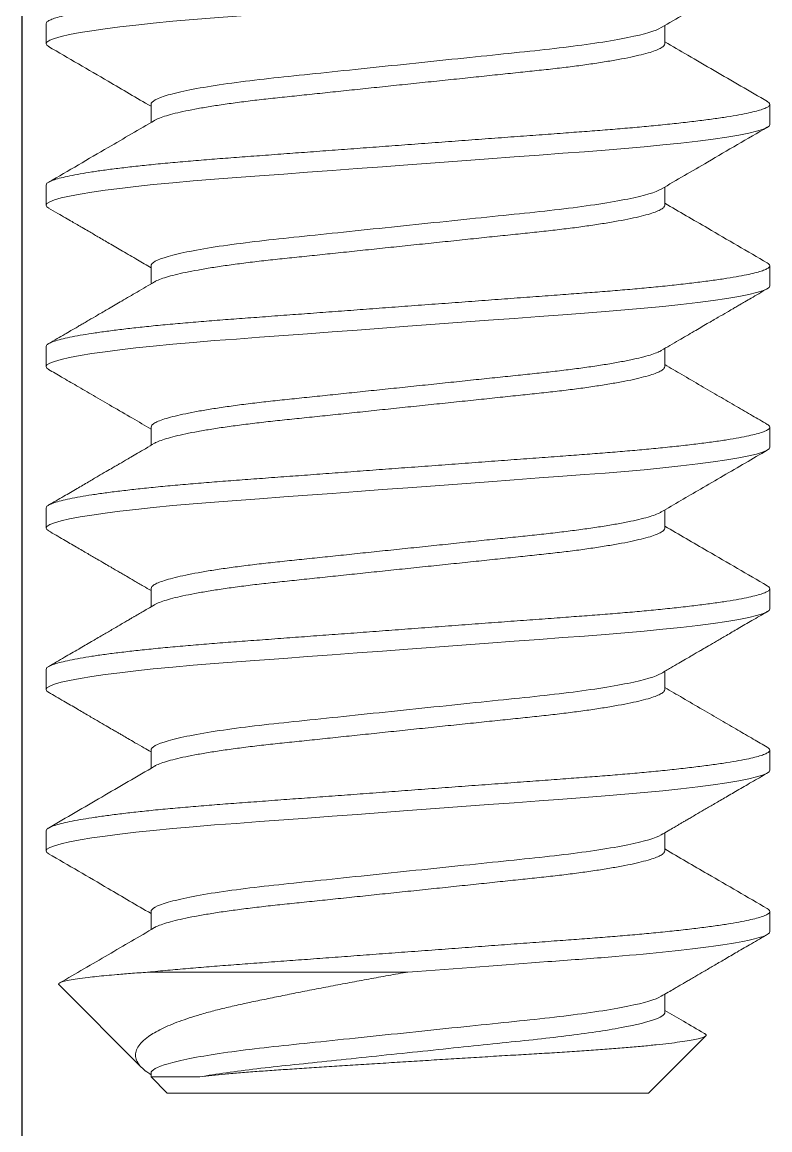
# Model space of a CAD drawing. Header units: inches. Extents: x 1.3 to 19.8, y 1.7 to 13.
# Drawn here: x 16.1315 to 16.2472, y 10.2535 to 10.425 of the extents above; entities that cross this region are included whole.
import ezdxf

# ---------------------------------------------------------------- set-up
doc = ezdxf.new("R2010")
doc.units = ezdxf.units.IN
doc.header["$MEASUREMENT"] = 0
doc.linetypes.add('SLD-Solid', pattern=[0])
doc.layers.add('45-1523-1', color=80, linetype='Continuous')
doc.layers.add('Fastener', color=134, linetype='Continuous')

msp = doc.modelspace()

# ---------------------------------------------------------------- linework, layer by layer
at = {"layer": '45-1523-1'}
msp.add_line((16.13154, 3.25217), (16.13154, 11.00217), dxfattribs=at)
at = {"layer": 'Fastener', "linetype": 'SLD-Solid', "lineweight": 15}
for p, q in [((16.13524, 10.42479), (16.13524, 10.42167)), ((16.231, 10.42167), (16.231, 10.42448)), ((16.15148, 10.41229), (16.15148, 10.40947)), ((16.24724, 10.40917), (16.24724, 10.41229)), ((16.13524, 10.39979), (16.13524, 10.39667)), ((16.231, 10.39667), (16.231, 10.39948)), ((16.15148, 10.38729), (16.15148, 10.38447)), ((16.24724, 10.38417), (16.24724, 10.38729)), ((16.13524, 10.37479), (16.13524, 10.37167)), ((16.231, 10.37167), (16.231, 10.37448)), ((16.15148, 10.36229), (16.15148, 10.35947)), ((16.24724, 10.35917), (16.24724, 10.36229)), ((16.13524, 10.34979), (16.13524, 10.34667)), ((16.231, 10.34667), (16.231, 10.34948)), ((16.15148, 10.33729), (16.15148, 10.33447)), ((16.24724, 10.33417), (16.24724, 10.33729)), ((16.13524, 10.32479), (16.13524, 10.32167)), ((16.231, 10.32167), (16.231, 10.32449)), ((16.15148, 10.31229), (16.15148, 10.30947)), ((16.24724, 10.30917), (16.24724, 10.31229)), ((16.13524, 10.29979), (16.13524, 10.29667)), ((16.231, 10.29667), (16.231, 10.29949)), ((16.15148, 10.28729), (16.15148, 10.28447)), ((16.24724, 10.28417), (16.24724, 10.28729)), ((16.15128, 10.27792), (16.19124, 10.27792)), ((16.13724, 10.27591), (16.15003, 10.26312)), ((16.231, 10.27167), (16.231, 10.27449)), ((16.22849, 10.25917), (16.23731, 10.26799)), ((16.15148, 10.26229), (16.15148, 10.26168)), ((16.15148, 10.26168), (16.15399, 10.25917)), ((16.15148, 10.26168), (16.15903, 10.26168)), ((16.22849, 10.25917), (16.15399, 10.25917))]:
    msp.add_line(p, q, dxfattribs=at)
at = {"layer": 'Fastener', "linetype": 'SLD-Solid', "lineweight": 15, "flags": 128}
for points in [[(16.13565, 10.42123), (16.13536, 10.42142), (16.13524, 10.42167), (16.13538, 10.42192), (16.13581, 10.4222), (16.13653, 10.42248), (16.13756, 10.42278), (16.13889, 10.42308), (16.14052, 10.42339), (16.14233, 10.42369), (16.14438, 10.42398), (16.14666, 10.42427), (16.14915, 10.42456), (16.15182, 10.42485), (16.15484, 10.42514), (16.15802, 10.42542), (16.16131, 10.42569), (16.16471, 10.42594), (16.16829, 10.42621), (16.17203, 10.42649), (16.17571, 10.42676), (16.17949, 10.42704), (16.18336, 10.42733), (16.18728, 10.42762), (16.19124, 10.42792), (16.19544, 10.42823), (16.1996, 10.42854), (16.20369, 10.42884), (16.20768, 10.42914), (16.21153, 10.42943), (16.21523, 10.4297), (16.21856, 10.42995), (16.22174, 10.43019), (16.22483, 10.43044), (16.22781, 10.43071), (16.23066, 10.43099), (16.23349, 10.43129), (16.23611, 10.43159), (16.23849, 10.4319), (16.24061, 10.43222), (16.24245, 10.43253), (16.244, 10.43283), (16.24518, 10.43312), (16.24609, 10.4334), (16.24674, 10.43366), (16.24712, 10.43392), (16.24724, 10.43417), (16.24724, 10.43417)], [(16.13565, 10.39623), (16.13536, 10.39642), (16.13524, 10.39667), (16.13538, 10.39692), (16.13581, 10.3972), (16.13653, 10.39748), (16.13756, 10.39778), (16.13889, 10.39808), (16.14052, 10.39839), (16.14233, 10.39869), (16.14438, 10.39898), (16.14666, 10.39927), (16.14915, 10.39956), (16.15182, 10.39985), (16.15484, 10.40014), (16.15802, 10.40042), (16.16131, 10.40069), (16.16471, 10.40094), (16.16829, 10.40121), (16.17203, 10.40149), (16.17571, 10.40176), (16.17949, 10.40204), (16.18336, 10.40233), (16.18728, 10.40262), (16.19124, 10.40292), (16.19544, 10.40323), (16.1996, 10.40354), (16.20369, 10.40384), (16.20768, 10.40414), (16.21153, 10.40443), (16.21523, 10.4047), (16.21856, 10.40495), (16.22174, 10.40519), (16.22483, 10.40544), (16.22781, 10.40571), (16.23066, 10.40599), (16.23349, 10.40629), (16.23611, 10.40659), (16.23849, 10.4069), (16.24061, 10.40722), (16.24245, 10.40753), (16.244, 10.40783), (16.24518, 10.40812), (16.24609, 10.4084), (16.24674, 10.40866), (16.24712, 10.40892), (16.24724, 10.40917), (16.24724, 10.40917)], [(16.13565, 10.37122), (16.13536, 10.37142), (16.13524, 10.37167), (16.13538, 10.37192), (16.13581, 10.3722), (16.13653, 10.37248), (16.13756, 10.37278), (16.13889, 10.37308), (16.14052, 10.37339), (16.14233, 10.37369), (16.14438, 10.37398), (16.14666, 10.37427), (16.14915, 10.37456), (16.15182, 10.37485), (16.15484, 10.37514), (16.15802, 10.37542), (16.16131, 10.37569), (16.16471, 10.37594), (16.16829, 10.37621), (16.17203, 10.37649), (16.17571, 10.37676), (16.17949, 10.37704), (16.18336, 10.37733), (16.18728, 10.37762), (16.19124, 10.37792), (16.19544, 10.37823), (16.1996, 10.37854), (16.20369, 10.37884), (16.20768, 10.37914), (16.21153, 10.37943), (16.21523, 10.3797), (16.21856, 10.37995), (16.22174, 10.38019), (16.22483, 10.38044), (16.22781, 10.38071), (16.23066, 10.38099), (16.23349, 10.38129), (16.23611, 10.38159), (16.23849, 10.3819), (16.24061, 10.38222), (16.24245, 10.38253), (16.244, 10.38283), (16.24518, 10.38312), (16.24609, 10.3834), (16.24674, 10.38366), (16.24712, 10.38392), (16.24724, 10.38417), (16.24724, 10.38417)], [(16.13565, 10.34622), (16.13536, 10.34642), (16.13524, 10.34667), (16.13538, 10.34692), (16.13581, 10.3472), (16.13653, 10.34748), (16.13756, 10.34778), (16.13889, 10.34808), (16.14052, 10.34839), (16.14233, 10.34869), (16.14438, 10.34898), (16.14666, 10.34927), (16.14915, 10.34956), (16.15182, 10.34985), (16.15484, 10.35014), (16.15802, 10.35042), (16.16131, 10.35069), (16.16471, 10.35094), (16.16829, 10.35121), (16.17203, 10.35149), (16.17571, 10.35176), (16.17949, 10.35204), (16.18336, 10.35233), (16.18728, 10.35262), (16.19124, 10.35292), (16.19544, 10.35323), (16.1996, 10.35354), (16.20369, 10.35384), (16.20768, 10.35414), (16.21153, 10.35443), (16.21523, 10.3547), (16.21856, 10.35495), (16.22174, 10.35519), (16.22483, 10.35544), (16.22781, 10.35571), (16.23066, 10.35599), (16.23349, 10.35629), (16.23611, 10.35659), (16.23849, 10.3569), (16.24061, 10.35722), (16.24245, 10.35753), (16.244, 10.35783), (16.24518, 10.35812), (16.24609, 10.3584), (16.24674, 10.35866), (16.24712, 10.35892), (16.24724, 10.35917), (16.24724, 10.35917)], [(16.13565, 10.32122), (16.13536, 10.32142), (16.13524, 10.32167), (16.13538, 10.32192), (16.13581, 10.3222), (16.13653, 10.32248), (16.13756, 10.32278), (16.13889, 10.32308), (16.14052, 10.32339), (16.14233, 10.32369), (16.14438, 10.32398), (16.14666, 10.32427), (16.14915, 10.32456), (16.15182, 10.32485), (16.15484, 10.32514), (16.15802, 10.32542), (16.16131, 10.32569), (16.16471, 10.32594), (16.16829, 10.32621), (16.17203, 10.32649), (16.17571, 10.32676), (16.17949, 10.32704), (16.18336, 10.32733), (16.18728, 10.32762), (16.19124, 10.32792), (16.19544, 10.32823), (16.1996, 10.32854), (16.20369, 10.32884), (16.20768, 10.32914), (16.21153, 10.32943), (16.21523, 10.3297), (16.21856, 10.32995), (16.22174, 10.33019), (16.22483, 10.33044), (16.22781, 10.33071), (16.23066, 10.33099), (16.23349, 10.33129), (16.23611, 10.33159), (16.23849, 10.3319), (16.24061, 10.33222), (16.24245, 10.33253), (16.244, 10.33283), (16.24518, 10.33312), (16.24609, 10.3334), (16.24674, 10.33366), (16.24712, 10.33392), (16.24724, 10.33417), (16.24724, 10.33417)], [(16.13565, 10.29623), (16.13536, 10.29642), (16.13524, 10.29667), (16.13538, 10.29692), (16.13581, 10.2972), (16.13653, 10.29748), (16.13756, 10.29778), (16.13889, 10.29808), (16.14052, 10.29839), (16.14233, 10.29869), (16.14438, 10.29898), (16.14666, 10.29927), (16.14915, 10.29956), (16.15182, 10.29985), (16.15484, 10.30014), (16.15802, 10.30042), (16.16131, 10.30069), (16.16471, 10.30094), (16.16829, 10.30121), (16.17203, 10.30149), (16.17571, 10.30176), (16.17949, 10.30204), (16.18336, 10.30233), (16.18728, 10.30262), (16.19124, 10.30292), (16.19544, 10.30323), (16.1996, 10.30354), (16.20369, 10.30384), (16.20768, 10.30414), (16.21153, 10.30443), (16.21523, 10.3047), (16.21856, 10.30495), (16.22174, 10.30519), (16.22483, 10.30544), (16.22781, 10.30571), (16.23066, 10.30599), (16.23349, 10.30629), (16.23611, 10.30659), (16.23849, 10.3069), (16.24061, 10.30722), (16.24245, 10.30753), (16.244, 10.30783), (16.24518, 10.30812), (16.24609, 10.3084), (16.24674, 10.30866), (16.24712, 10.30892), (16.24724, 10.30917), (16.24724, 10.30917)]]:
    msp.add_lwpolyline(points, dxfattribs=at)
at = {"layer": 'Fastener', "linetype": 'SLD-Solid', "lineweight": 15}
for points, knots in [([(16.13524, 10.42479), (16.13527, 10.42488), (16.13532, 10.42505), (16.13576, 10.42532), (16.13649, 10.42561), (16.13752, 10.4259), (16.13885, 10.42621), (16.14045, 10.42651), (16.14229, 10.42681), (16.14434, 10.42711), (16.14662, 10.4274), (16.1491, 10.42769), (16.15184, 10.42798), (16.1548, 10.42826), (16.15797, 10.42854), (16.16127, 10.42881), (16.1647, 10.42907), (16.16829, 10.42933), (16.17196, 10.42961), (16.17571, 10.42988), (16.17949, 10.43017), (16.18336, 10.43045), (16.18728, 10.43075), (16.19132, 10.43105), (16.19544, 10.43135), (16.1996, 10.43166), (16.20369, 10.43197), (16.20768, 10.43226), (16.21153, 10.43255), (16.21517, 10.43282), (16.21857, 10.43307), (16.22178, 10.43331), (16.22487, 10.43357), (16.22785, 10.43383), (16.23076, 10.43412), (16.23354, 10.43441), (16.23616, 10.43472), (16.23854, 10.43503), (16.24066, 10.43534), (16.2425, 10.43565), (16.24401, 10.43595), (16.24522, 10.43624), (16.24613, 10.43652), (16.24678, 10.43679), (16.24716, 10.43705), (16.24728, 10.4373), (16.24718, 10.43752), (16.24692, 10.43767), (16.24682, 10.43773)], [0, 0, 0, 0, 0.021663, 0.043687, 0.066023, 0.088617, 0.111412, 0.134344, 0.156036, 0.177739, 0.1994, 0.220963, 0.242376, 0.264867, 0.287076, 0.308951, 0.330519, 0.352343, 0.374507, 0.395671, 0.417046, 0.438582, 0.460226, 0.481925, 0.504937, 0.527884, 0.550702, 0.573329, 0.595705, 0.617777, 0.638264, 0.658622, 0.679295, 0.700261, 0.721474, 0.74419, 0.76707, 0.790053, 0.813074, 0.836066, 0.858965, 0.880415, 0.901674, 0.922696, 0.943435, 0.96385, 0.985513, 1, 1, 1, 1]), ([(16.23044, 10.42416), (16.23283, 10.42556), (16.2383, 10.42875), (16.24377, 10.43194), (16.24685, 10.43373)], [0, 0, 0, 0, 0.437735, 1, 1, 1, 1]), ([(16.15148, 10.41229), (16.15148, 10.41272), (16.15234, 10.41321), (16.15594, 10.41425), (16.15867, 10.41479), (16.16374, 10.41555), (16.16558, 10.41579), (16.16945, 10.41626), (16.17145, 10.41647), (16.17787, 10.41714), (16.18273, 10.41765), (16.19273, 10.4187), (16.19786, 10.41923), (16.20731, 10.42022), (16.21151, 10.42063), (16.21921, 10.42157), (16.22265, 10.42209), (16.22786, 10.42315), (16.22962, 10.42368), (16.23044, 10.42416)], [0, 0, 0, 0, 0.125, 0.125, 0.25, 0.25, 0.3125, 0.3125, 0.375, 0.375, 0.5, 0.5, 0.625, 0.625, 0.75, 0.75, 0.875, 0.875, 1, 1, 1, 1]), ([(16.13563, 10.42123), (16.1387, 10.41944), (16.14399, 10.41636), (16.14927, 10.41327), (16.15148, 10.41198)], [0, 0, 0, 0, 0.582067, 1, 1, 1, 1]), ([(16.15204, 10.4098), (16.15205, 10.4098), (16.1522, 10.40992), (16.15278, 10.41016), (16.15381, 10.41052), (16.15518, 10.41089), (16.15681, 10.41126), (16.15871, 10.41163), (16.16085, 10.41199), (16.16322, 10.41235), (16.16579, 10.41269), (16.16853, 10.41303), (16.1714, 10.41334), (16.17442, 10.41365), (16.17758, 10.41398), (16.18087, 10.41433), (16.18426, 10.41468), (16.18773, 10.41505), (16.19126, 10.41542), (16.19481, 10.41579), (16.19834, 10.41616), (16.20179, 10.41652), (16.20511, 10.41687), (16.20826, 10.4172), (16.21123, 10.41751), (16.21405, 10.41782), (16.21673, 10.41814), (16.21929, 10.41849), (16.22167, 10.41885), (16.22384, 10.41922), (16.22576, 10.41959), (16.2274, 10.41997), (16.22874, 10.42033), (16.22977, 10.42069), (16.23048, 10.42103), (16.23092, 10.42136), (16.23098, 10.42156), (16.231, 10.42167)], [0, 0, 0, 0, 0.0010897, 0.0306482, 0.0605629, 0.0907179, 0.120451, 0.1501805, 0.1797884, 0.2091597, 0.2387083, 0.2677911, 0.2963118, 0.3248609, 0.3539682, 0.3830053, 0.4123854, 0.4419987, 0.4717301, 0.5020009, 0.5321472, 0.5620474, 0.5915862, 0.6206567, 0.6486598, 0.6766978, 0.7052753, 0.7343004, 0.7642079, 0.7943585, 0.8246308, 0.8549001, 0.8850419, 0.9144043, 0.9434173, 0.9719797, 1, 1, 1, 1]), ([(16.24686, 10.41272), (16.24549, 10.41352), (16.24275, 10.41511), (16.23864, 10.41751), (16.23472, 10.41979), (16.23218, 10.42128), (16.231, 10.42197)], [0, 0, 0, 0, 0.25937, 0.518365, 0.777009, 1, 1, 1, 1]), ([(16.13524, 10.39979), (16.13527, 10.39988), (16.13532, 10.40005), (16.13576, 10.40032), (16.13649, 10.40061), (16.13752, 10.4009), (16.13885, 10.40121), (16.14045, 10.40151), (16.14229, 10.40181), (16.14434, 10.40211), (16.14662, 10.4024), (16.1491, 10.40269), (16.15184, 10.40298), (16.1548, 10.40326), (16.15797, 10.40354), (16.16127, 10.40381), (16.1647, 10.40407), (16.16829, 10.40433), (16.17196, 10.40461), (16.17571, 10.40488), (16.17949, 10.40517), (16.18336, 10.40545), (16.18728, 10.40575), (16.19132, 10.40605), (16.19544, 10.40635), (16.1996, 10.40666), (16.20369, 10.40697), (16.20768, 10.40726), (16.21153, 10.40755), (16.21517, 10.40782), (16.21857, 10.40807), (16.22178, 10.40831), (16.22487, 10.40857), (16.22785, 10.40883), (16.23076, 10.40912), (16.23354, 10.40941), (16.23616, 10.40972), (16.23854, 10.41003), (16.24066, 10.41034), (16.2425, 10.41065), (16.24401, 10.41095), (16.24522, 10.41124), (16.24613, 10.41152), (16.24678, 10.41179), (16.24716, 10.41205), (16.24728, 10.4123), (16.24719, 10.41252), (16.24693, 10.41267), (16.24683, 10.41272)], [0, 0, 0, 0, 0.021672, 0.043705, 0.066051, 0.088655, 0.111459, 0.134401, 0.156102, 0.177815, 0.199485, 0.221057, 0.24248, 0.26498, 0.287198, 0.309083, 0.33066, 0.352493, 0.374667, 0.39584, 0.417224, 0.438769, 0.460423, 0.482131, 0.505153, 0.52811, 0.550937, 0.573573, 0.595959, 0.618041, 0.638536, 0.658903, 0.679585, 0.700559, 0.721781, 0.744507, 0.767398, 0.79039, 0.81342, 0.836422, 0.859332, 0.88079, 0.902059, 0.923089, 0.943837, 0.964261, 0.985933, 1, 1, 1, 1]), ([(16.15204, 10.4098), (16.14965, 10.4084), (16.14418, 10.4052), (16.1387, 10.40202), (16.13563, 10.40023)], [0, 0, 0, 0, 0.4378096, 1, 1, 1, 1]), ([(16.23044, 10.39916), (16.23283, 10.40056), (16.2383, 10.40375), (16.24377, 10.40694), (16.24685, 10.40873)], [0, 0, 0, 0, 0.437786, 1, 1, 1, 1]), ([(16.15148, 10.38729), (16.15148, 10.38772), (16.15234, 10.38821), (16.15594, 10.38925), (16.15867, 10.38979), (16.16374, 10.39055), (16.16558, 10.39079), (16.16945, 10.39126), (16.17145, 10.39147), (16.17787, 10.39214), (16.18273, 10.39265), (16.19274, 10.3937), (16.19786, 10.39423), (16.20731, 10.39522), (16.21151, 10.39563), (16.21921, 10.39657), (16.22265, 10.39709), (16.22786, 10.39815), (16.22962, 10.39868), (16.23044, 10.39916)], [0, 0, 0, 0, 0.125, 0.125, 0.25, 0.25, 0.3125, 0.3125, 0.375, 0.375, 0.5, 0.5, 0.625, 0.625, 0.75, 0.75, 0.875, 0.875, 1, 1, 1, 1]), ([(16.15204, 10.3848), (16.15205, 10.3848), (16.1522, 10.38492), (16.15278, 10.38516), (16.15381, 10.38552), (16.15518, 10.38589), (16.15681, 10.38626), (16.15871, 10.38663), (16.16085, 10.38699), (16.16322, 10.38735), (16.16579, 10.38769), (16.16853, 10.38803), (16.1714, 10.38834), (16.17442, 10.38865), (16.17758, 10.38898), (16.18087, 10.38933), (16.18426, 10.38968), (16.18773, 10.39005), (16.19126, 10.39042), (16.19481, 10.39079), (16.19834, 10.39116), (16.20179, 10.39152), (16.20511, 10.39187), (16.20826, 10.3922), (16.21123, 10.39251), (16.21405, 10.39282), (16.21673, 10.39314), (16.21929, 10.39349), (16.22167, 10.39385), (16.22384, 10.39422), (16.22576, 10.39459), (16.2274, 10.39497), (16.22874, 10.39533), (16.22977, 10.39569), (16.23048, 10.39603), (16.23092, 10.39636), (16.23098, 10.39656), (16.231, 10.39667)], [0, 0, 0, 0, 0.00117, 0.030726, 0.060638, 0.090791, 0.120522, 0.150249, 0.179854, 0.209223, 0.238769, 0.26785, 0.296368, 0.324915, 0.35402, 0.383055, 0.412433, 0.442044, 0.471773, 0.502041, 0.532185, 0.562083, 0.591619, 0.620687, 0.648688, 0.676724, 0.705299, 0.734322, 0.764227, 0.794375, 0.824645, 0.854912, 0.885051, 0.914411, 0.943422, 0.971982, 1, 1, 1, 1]), ([(16.24685, 10.38773), (16.24378, 10.38952), (16.23849, 10.39259), (16.23321, 10.39568), (16.231, 10.39697)], [0, 0, 0, 0, 0.581692, 1, 1, 1, 1]), ([(16.13563, 10.39623), (16.1361, 10.39595), (16.13698, 10.39544), (16.13818, 10.39474), (16.13919, 10.39416), (16.14005, 10.39366), (16.1409, 10.39316), (16.14197, 10.39254), (16.14337, 10.39172), (16.14512, 10.3907), (16.14716, 10.38951), (16.14932, 10.38825), (16.15079, 10.38739), (16.15148, 10.38698)], [0, 0, 0, 0, 0.089254, 0.16547, 0.228658, 0.278826, 0.327947, 0.390075, 0.481807, 0.592248, 0.721364, 0.86911, 1, 1, 1, 1]), ([(16.13524, 10.37479), (16.13527, 10.37488), (16.13532, 10.37505), (16.13576, 10.37532), (16.13649, 10.37561), (16.13752, 10.3759), (16.13885, 10.37621), (16.14045, 10.37651), (16.14229, 10.37681), (16.14434, 10.37711), (16.14662, 10.3774), (16.1491, 10.37769), (16.15184, 10.37798), (16.1548, 10.37826), (16.15797, 10.37854), (16.16127, 10.37881), (16.1647, 10.37907), (16.16829, 10.37933), (16.17196, 10.37961), (16.17571, 10.37988), (16.17949, 10.38017), (16.18336, 10.38045), (16.18728, 10.38075), (16.19132, 10.38105), (16.19544, 10.38135), (16.1996, 10.38166), (16.20369, 10.38197), (16.20768, 10.38226), (16.21153, 10.38255), (16.21517, 10.38282), (16.21857, 10.38307), (16.22178, 10.38331), (16.22487, 10.38357), (16.22785, 10.38383), (16.23076, 10.38412), (16.23354, 10.38441), (16.23616, 10.38472), (16.23854, 10.38503), (16.24066, 10.38534), (16.2425, 10.38565), (16.24401, 10.38595), (16.24522, 10.38624), (16.24613, 10.38652), (16.24678, 10.38679), (16.24716, 10.38705), (16.24728, 10.3873), (16.24718, 10.38752), (16.24692, 10.38767), (16.24682, 10.38773)], [0, 0, 0, 0, 0.0216622, 0.0436858, 0.0660217, 0.0886155, 0.1114092, 0.1343411, 0.1560326, 0.1777356, 0.1993956, 0.2209583, 0.2423712, 0.2648613, 0.2870698, 0.3089442, 0.3305122, 0.3523351, 0.3744988, 0.3956628, 0.4170373, 0.4385726, 0.4602164, 0.4819148, 0.5049266, 0.5278731, 0.5506904, 0.5733164, 0.5956925, 0.6177639, 0.6382504, 0.6586077, 0.6792808, 0.7002456, 0.7214582, 0.7441736, 0.767054, 0.7900364, 0.8130562, 0.8360479, 0.8589468, 0.8803957, 0.9016549, 0.9226761, 0.9434146, 0.9638292, 0.9854913, 1, 1, 1, 1]), ([(16.15204, 10.3848), (16.15114, 10.38427), (16.14944, 10.38328), (16.14706, 10.38189), (16.14503, 10.3807), (16.14332, 10.37971), (16.14204, 10.37896), (16.14114, 10.37843), (16.14048, 10.37805), (16.13982, 10.37766), (16.13903, 10.37721), (16.13806, 10.37664), (16.1369, 10.37597), (16.13607, 10.37549), (16.13563, 10.37523)], [0, 0, 0, 0, 0.165311, 0.310153, 0.434475, 0.53823, 0.621376, 0.66813, 0.704352, 0.741372, 0.789441, 0.848564, 0.918748, 1, 1, 1, 1]), ([(16.23044, 10.37416), (16.23134, 10.37469), (16.23304, 10.37568), (16.23541, 10.37707), (16.23745, 10.37826), (16.23916, 10.37925), (16.24044, 10.37999), (16.24134, 10.38052), (16.242, 10.3809), (16.24266, 10.38129), (16.24345, 10.38175), (16.24442, 10.38231), (16.24558, 10.38299), (16.24641, 10.38347), (16.24685, 10.38373)], [0, 0, 0, 0, 0.16532, 0.310169, 0.434496, 0.538252, 0.621396, 0.668147, 0.704366, 0.741381, 0.789447, 0.848567, 0.918749, 1, 1, 1, 1]), ([(16.15148, 10.36229), (16.15151, 10.36239), (16.15156, 10.3626), (16.15202, 10.36294), (16.15276, 10.36329), (16.15382, 10.36365), (16.15518, 10.36401), (16.15681, 10.36438), (16.15871, 10.36475), (16.16085, 10.36512), (16.16322, 10.36547), (16.16579, 10.36582), (16.16853, 10.36615), (16.1714, 10.36646), (16.17442, 10.36678), (16.17758, 10.36711), (16.18087, 10.36745), (16.18426, 10.36781), (16.18773, 10.36817), (16.19126, 10.36854), (16.19481, 10.36891), (16.19834, 10.36928), (16.20179, 10.36965), (16.20511, 10.36999), (16.20826, 10.37032), (16.21123, 10.37063), (16.21405, 10.37094), (16.21673, 10.37127), (16.21929, 10.37161), (16.22167, 10.37197), (16.22384, 10.37234), (16.22576, 10.37272), (16.2274, 10.37309), (16.22875, 10.37346), (16.22974, 10.37381), (16.2303, 10.37405), (16.23044, 10.37416), (16.23044, 10.37416)], [0, 0, 0, 0, 0.028534, 0.057627, 0.087185, 0.117098, 0.147252, 0.176984, 0.206712, 0.236319, 0.265689, 0.295236, 0.324318, 0.352837, 0.381385, 0.410491, 0.439527, 0.468906, 0.498518, 0.528248, 0.558518, 0.588663, 0.618562, 0.6481, 0.677169, 0.705171, 0.733208, 0.761784, 0.790808, 0.820714, 0.850864, 0.881135, 0.911403, 0.941543, 0.970905, 0.999916, 1, 1, 1, 1]), ([(16.13563, 10.37123), (16.1363, 10.37083), (16.13775, 10.36999), (16.14005, 10.36865), (16.14265, 10.36714), (16.14553, 10.36546), (16.1485, 10.36373), (16.15052, 10.36255), (16.15148, 10.36198)], [0, 0, 0, 0, 0.127438, 0.273001, 0.436645, 0.618309, 0.817931, 1, 1, 1, 1]), ([(16.15204, 10.3598), (16.15205, 10.3598), (16.1522, 10.35992), (16.15278, 10.36016), (16.15381, 10.36052), (16.15518, 10.36089), (16.15681, 10.36126), (16.15871, 10.36163), (16.16085, 10.36199), (16.16322, 10.36235), (16.16579, 10.36269), (16.16853, 10.36303), (16.1714, 10.36334), (16.17442, 10.36365), (16.17758, 10.36398), (16.18087, 10.36433), (16.18426, 10.36468), (16.18773, 10.36505), (16.19126, 10.36542), (16.19481, 10.36579), (16.19834, 10.36616), (16.20179, 10.36652), (16.20511, 10.36687), (16.20826, 10.3672), (16.21123, 10.36751), (16.21405, 10.36782), (16.21673, 10.36814), (16.21929, 10.36849), (16.22167, 10.36885), (16.22384, 10.36922), (16.22576, 10.36959), (16.2274, 10.36997), (16.22874, 10.37033), (16.22977, 10.37069), (16.23048, 10.37103), (16.23092, 10.37136), (16.23098, 10.37156), (16.231, 10.37167)], [0, 0, 0, 0, 0.0010764, 0.0306353, 0.0605503, 0.0907057, 0.1204392, 0.1501691, 0.1797775, 0.2091491, 0.2386982, 0.2677813, 0.2963024, 0.3248519, 0.3539596, 0.3829971, 0.4123776, 0.4419913, 0.471723, 0.5019943, 0.532141, 0.5620416, 0.5915808, 0.6206516, 0.6486552, 0.6766935, 0.7052713, 0.7342969, 0.7642047, 0.7943558, 0.8246285, 0.8548982, 0.8850404, 0.9144031, 0.9434165, 0.9719793, 1, 1, 1, 1]), ([(16.24685, 10.36273), (16.24608, 10.36318), (16.24449, 10.3641), (16.24201, 10.36555), (16.23936, 10.36709), (16.23654, 10.36874), (16.23373, 10.37037), (16.23187, 10.37146), (16.231, 10.37197)], [0, 0, 0, 0, 0.145435, 0.301784, 0.469011, 0.647072, 0.835922, 1, 1, 1, 1]), ([(16.13524, 10.34979), (16.13527, 10.34988), (16.13532, 10.35005), (16.13576, 10.35032), (16.13649, 10.35061), (16.13752, 10.3509), (16.13885, 10.35121), (16.14045, 10.35151), (16.14229, 10.35181), (16.14434, 10.35211), (16.14662, 10.3524), (16.1491, 10.35269), (16.15184, 10.35298), (16.1548, 10.35326), (16.15797, 10.35354), (16.16127, 10.35381), (16.1647, 10.35407), (16.16829, 10.35433), (16.17196, 10.35461), (16.17571, 10.35488), (16.17949, 10.35517), (16.18336, 10.35545), (16.18728, 10.35575), (16.19132, 10.35605), (16.19544, 10.35635), (16.1996, 10.35666), (16.20369, 10.35697), (16.20768, 10.35726), (16.21153, 10.35755), (16.21517, 10.35782), (16.21857, 10.35807), (16.22178, 10.35831), (16.22487, 10.35857), (16.22785, 10.35883), (16.23076, 10.35912), (16.23354, 10.35941), (16.23616, 10.35972), (16.23854, 10.36003), (16.24066, 10.36034), (16.2425, 10.36065), (16.24401, 10.36095), (16.24522, 10.36124), (16.24613, 10.36152), (16.24678, 10.36179), (16.24716, 10.36205), (16.24728, 10.3623), (16.24718, 10.36252), (16.24692, 10.36267), (16.24682, 10.36273)], [0, 0, 0, 0, 0.021663, 0.043687, 0.066023, 0.088618, 0.111412, 0.134344, 0.156036, 0.17774, 0.1994, 0.220963, 0.242377, 0.264867, 0.287076, 0.308951, 0.33052, 0.352343, 0.374507, 0.395672, 0.417047, 0.438583, 0.460227, 0.481926, 0.504938, 0.527885, 0.550703, 0.57333, 0.595706, 0.617778, 0.638265, 0.658623, 0.679296, 0.700262, 0.721475, 0.744191, 0.767072, 0.790055, 0.813075, 0.836067, 0.858967, 0.880416, 0.901676, 0.922697, 0.943436, 0.963851, 0.985514, 1, 1, 1, 1]), ([(16.15204, 10.3598), (16.15156, 10.35952), (16.15068, 10.359), (16.14945, 10.35828), (16.14842, 10.35768), (16.14759, 10.3572), (16.14696, 10.35683), (16.14647, 10.35654), (16.14602, 10.35628), (16.14539, 10.35591), (16.14447, 10.35538), (16.14323, 10.35466), (16.14172, 10.35377), (16.13994, 10.35273), (16.13787, 10.35154), (16.13641, 10.35068), (16.13563, 10.35023)], [0, 0, 0, 0, 0.0870931, 0.1620602, 0.2248811, 0.2755402, 0.314024, 0.3403221, 0.3640765, 0.3971712, 0.4558833, 0.5312761, 0.6233642, 0.7321653, 0.8577018, 1, 1, 1, 1]), ([(16.23044, 10.34916), (16.23246, 10.35034), (16.23566, 10.35221), (16.24113, 10.3554), (16.24458, 10.3574), (16.24685, 10.35873)], [0, 0, 0, 0, 0.3697537, 0.5844772, 1, 1, 1, 1]), ([(16.15148, 10.33729), (16.15151, 10.33739), (16.15156, 10.3376), (16.15202, 10.33794), (16.15276, 10.33829), (16.15382, 10.33865), (16.15518, 10.33901), (16.15681, 10.33938), (16.15871, 10.33975), (16.16085, 10.34012), (16.16322, 10.34047), (16.16579, 10.34082), (16.16853, 10.34115), (16.1714, 10.34146), (16.17442, 10.34178), (16.17758, 10.34211), (16.18087, 10.34245), (16.18426, 10.34281), (16.18773, 10.34317), (16.19126, 10.34354), (16.19481, 10.34391), (16.19834, 10.34428), (16.20179, 10.34465), (16.20511, 10.34499), (16.20826, 10.34532), (16.21123, 10.34563), (16.21405, 10.34594), (16.21673, 10.34627), (16.21929, 10.34661), (16.22167, 10.34697), (16.22384, 10.34734), (16.22576, 10.34772), (16.2274, 10.34809), (16.22875, 10.34846), (16.22974, 10.34881), (16.2303, 10.34905), (16.23044, 10.34916), (16.23044, 10.34916)], [0, 0, 0, 0, 0.028533, 0.057627, 0.087184, 0.117097, 0.14725, 0.176982, 0.20671, 0.236316, 0.265686, 0.295233, 0.324315, 0.352834, 0.381381, 0.410487, 0.439523, 0.468901, 0.498513, 0.528243, 0.558512, 0.588657, 0.618556, 0.648093, 0.677162, 0.705164, 0.7332, 0.761776, 0.7908, 0.820706, 0.850855, 0.881126, 0.911394, 0.941534, 0.970895, 0.999906, 1, 1, 1, 1]), ([(16.24685, 10.33773), (16.24377, 10.33952), (16.23849, 10.34259), (16.23321, 10.34568), (16.231, 10.34697)], [0, 0, 0, 0, 0.582332, 1, 1, 1, 1]), ([(16.13563, 10.34623), (16.1364, 10.34578), (16.13784, 10.34494), (16.13985, 10.34377), (16.14159, 10.34276), (16.14304, 10.34191), (16.14421, 10.34123), (16.14504, 10.34075), (16.14559, 10.34042), (16.14598, 10.3402), (16.14642, 10.33994), (16.14699, 10.33961), (16.14782, 10.33912), (16.14895, 10.33847), (16.15022, 10.33772), (16.15109, 10.33721), (16.15148, 10.33699)], [0, 0, 0, 0, 0.1450857, 0.2723151, 0.3817143, 0.4733051, 0.547106, 0.6031313, 0.6308002, 0.6513159, 0.6774757, 0.7135303, 0.7594729, 0.8345728, 0.9265867, 1, 1, 1, 1]), ([(16.15205, 10.3348), (16.15205, 10.3348), (16.1522, 10.33492), (16.15278, 10.33516), (16.15381, 10.33552), (16.15518, 10.33589), (16.15681, 10.33626), (16.15871, 10.33663), (16.16085, 10.33699), (16.16322, 10.33735), (16.16579, 10.33769), (16.16853, 10.33803), (16.1714, 10.33834), (16.17442, 10.33865), (16.17758, 10.33898), (16.18087, 10.33933), (16.18426, 10.33968), (16.18773, 10.34005), (16.19126, 10.34042), (16.19481, 10.34079), (16.19834, 10.34116), (16.20179, 10.34152), (16.20511, 10.34187), (16.20826, 10.3422), (16.21123, 10.34251), (16.21405, 10.34282), (16.21673, 10.34314), (16.21929, 10.34349), (16.22167, 10.34385), (16.22384, 10.34422), (16.22576, 10.34459), (16.2274, 10.34497), (16.22874, 10.34533), (16.22977, 10.34569), (16.23048, 10.34603), (16.23092, 10.34636), (16.23098, 10.34656), (16.231, 10.34667)], [0, 0, 0, 0, 0.0010345, 0.0305946, 0.0605109, 0.0906676, 0.1204024, 0.1501335, 0.1797431, 0.2091159, 0.2386663, 0.2677506, 0.2962729, 0.3248236, 0.3539325, 0.3829712, 0.4123529, 0.4419679, 0.4717009, 0.5019734, 0.5321213, 0.5620232, 0.5915637, 0.6206357, 0.6486404, 0.67668, 0.705259, 0.7342857, 0.7641948, 0.7943472, 0.8246211, 0.8548921, 0.8850356, 0.9143996, 0.9434142, 0.9719781, 1, 1, 1, 1]), ([(16.13524, 10.32479), (16.13527, 10.32488), (16.13532, 10.32505), (16.13576, 10.32532), (16.13649, 10.32561), (16.13752, 10.3259), (16.13885, 10.32621), (16.14045, 10.32651), (16.14229, 10.32681), (16.14434, 10.32711), (16.14662, 10.3274), (16.1491, 10.32769), (16.15184, 10.32798), (16.1548, 10.32826), (16.15797, 10.32854), (16.16127, 10.32881), (16.1647, 10.32907), (16.16829, 10.32933), (16.17196, 10.32961), (16.17571, 10.32988), (16.17949, 10.33017), (16.18336, 10.33045), (16.18728, 10.33075), (16.19132, 10.33105), (16.19544, 10.33135), (16.1996, 10.33166), (16.20369, 10.33197), (16.20768, 10.33226), (16.21153, 10.33255), (16.21517, 10.33282), (16.21857, 10.33307), (16.22178, 10.33331), (16.22487, 10.33357), (16.22785, 10.33383), (16.23076, 10.33412), (16.23354, 10.33441), (16.23616, 10.33472), (16.23854, 10.33503), (16.24066, 10.33534), (16.2425, 10.33565), (16.24401, 10.33595), (16.24522, 10.33624), (16.24613, 10.33652), (16.24678, 10.33679), (16.24716, 10.33705), (16.24728, 10.3373), (16.24718, 10.33752), (16.24692, 10.33767), (16.24682, 10.33773)], [0, 0, 0, 0, 0.021664, 0.04369, 0.066027, 0.088623, 0.111419, 0.134353, 0.156046, 0.177751, 0.199413, 0.220977, 0.242392, 0.264884, 0.287094, 0.308971, 0.330541, 0.352365, 0.374531, 0.395697, 0.417073, 0.43861, 0.460256, 0.481956, 0.50497, 0.527919, 0.550738, 0.573366, 0.595744, 0.617817, 0.638305, 0.658664, 0.679339, 0.700306, 0.72152, 0.744238, 0.76712, 0.790104, 0.813126, 0.83612, 0.859021, 0.880472, 0.901733, 0.922756, 0.943496, 0.963912, 0.985576, 1, 1, 1, 1]), ([(16.15204, 10.3348), (16.15168, 10.33459), (16.15102, 10.3342), (16.15013, 10.33368), (16.14944, 10.33328), (16.14893, 10.33298), (16.14848, 10.33272), (16.14799, 10.33243), (16.14737, 10.33207), (16.1465, 10.33156), (16.14535, 10.33089), (16.14388, 10.33003), (16.14217, 10.32903), (16.1402, 10.32789), (16.138, 10.32661), (16.13644, 10.3257), (16.13562, 10.32523)], [0, 0, 0, 0, 0.066504, 0.120758, 0.162745, 0.192451, 0.214586, 0.244006, 0.281806, 0.327987, 0.402611, 0.492161, 0.596653, 0.716107, 0.850547, 1, 1, 1, 1]), ([(16.23044, 10.32416), (16.23093, 10.32445), (16.23185, 10.32498), (16.2331, 10.32571), (16.23412, 10.32631), (16.23491, 10.32677), (16.23546, 10.32709), (16.23588, 10.32734), (16.2363, 10.32758), (16.23692, 10.32794), (16.23783, 10.32848), (16.23908, 10.3292), (16.24062, 10.3301), (16.24244, 10.33116), (16.24455, 10.33239), (16.24605, 10.33326), (16.24685, 10.33373)], [0, 0, 0, 0, 0.090507, 0.166868, 0.229061, 0.277066, 0.31087, 0.331055, 0.353774, 0.386293, 0.444906, 0.520961, 0.614476, 0.72547, 0.853968, 1, 1, 1, 1]), ([(16.15148, 10.31229), (16.15148, 10.31272), (16.15234, 10.31321), (16.15594, 10.31425), (16.15867, 10.31479), (16.16374, 10.31555), (16.16558, 10.31579), (16.16945, 10.31626), (16.17145, 10.31647), (16.17787, 10.31714), (16.18273, 10.31765), (16.19274, 10.3187), (16.19786, 10.31923), (16.20731, 10.32022), (16.21151, 10.32063), (16.21921, 10.32157), (16.22265, 10.32209), (16.22786, 10.32315), (16.22962, 10.32368), (16.23044, 10.32416)], [0, 0, 0, 0, 0.125, 0.125, 0.25, 0.25, 0.3125, 0.3125, 0.375, 0.375, 0.5, 0.5, 0.625, 0.625, 0.75, 0.75, 0.875, 0.875, 1, 1, 1, 1]), ([(16.13563, 10.32123), (16.13641, 10.32077), (16.13787, 10.31992), (16.13994, 10.31872), (16.14172, 10.31768), (16.14323, 10.3168), (16.14447, 10.31608), (16.1454, 10.31553), (16.14606, 10.31515), (16.14659, 10.31484), (16.14718, 10.3145), (16.148, 10.31402), (16.14909, 10.31338), (16.15029, 10.31268), (16.15111, 10.3122), (16.15148, 10.31199)], [0, 0, 0, 0, 0.147357, 0.277355, 0.390024, 0.485384, 0.563456, 0.624255, 0.661985, 0.688508, 0.723249, 0.773814, 0.843741, 0.930991, 1, 1, 1, 1]), ([(16.15204, 10.3098), (16.15205, 10.3098), (16.1522, 10.30992), (16.15278, 10.31016), (16.15381, 10.31052), (16.15518, 10.31089), (16.15681, 10.31126), (16.15871, 10.31163), (16.16085, 10.31199), (16.16322, 10.31235), (16.16579, 10.31269), (16.16853, 10.31303), (16.1714, 10.31334), (16.17442, 10.31365), (16.17758, 10.31398), (16.18087, 10.31433), (16.18426, 10.31468), (16.18773, 10.31505), (16.19126, 10.31542), (16.19481, 10.31579), (16.19834, 10.31616), (16.20179, 10.31652), (16.20511, 10.31687), (16.20826, 10.3172), (16.21123, 10.31751), (16.21405, 10.31782), (16.21673, 10.31814), (16.21929, 10.31849), (16.22167, 10.31885), (16.22384, 10.31922), (16.22576, 10.31959), (16.2274, 10.31997), (16.22874, 10.32033), (16.22977, 10.32069), (16.23048, 10.32103), (16.23092, 10.32136), (16.23098, 10.32156), (16.231, 10.32167)], [0, 0, 0, 0, 0.0010932, 0.0306516, 0.0605661, 0.090721, 0.120454, 0.1501834, 0.1797912, 0.2091624, 0.238711, 0.2677936, 0.2963142, 0.3248633, 0.3539704, 0.3830075, 0.4123874, 0.4420007, 0.4717319, 0.5020026, 0.5321488, 0.562049, 0.5915876, 0.620658, 0.6486611, 0.676699, 0.7052763, 0.7343013, 0.7642087, 0.7943593, 0.8246314, 0.8549006, 0.8850423, 0.9144046, 0.9434175, 0.9719798, 1, 1, 1, 1]), ([(16.24685, 10.31273), (16.24613, 10.31315), (16.24461, 10.31403), (16.24222, 10.31542), (16.2396, 10.31695), (16.23674, 10.31861), (16.23385, 10.3203), (16.23191, 10.32144), (16.231, 10.32197)], [0, 0, 0, 0, 0.1364762, 0.287464, 0.4529202, 0.6327932, 0.8270283, 1, 1, 1, 1]), ([(16.13524, 10.29979), (16.13527, 10.29988), (16.13532, 10.30005), (16.13576, 10.30032), (16.13649, 10.30061), (16.13752, 10.3009), (16.13885, 10.30121), (16.14045, 10.30151), (16.14229, 10.30181), (16.14434, 10.30211), (16.14662, 10.3024), (16.1491, 10.30269), (16.15184, 10.30298), (16.1548, 10.30326), (16.15797, 10.30354), (16.16127, 10.30381), (16.1647, 10.30407), (16.16829, 10.30433), (16.17196, 10.30461), (16.17571, 10.30488), (16.17949, 10.30517), (16.18336, 10.30545), (16.18728, 10.30575), (16.19132, 10.30605), (16.19544, 10.30635), (16.1996, 10.30666), (16.20369, 10.30697), (16.20768, 10.30726), (16.21153, 10.30755), (16.21517, 10.30782), (16.21857, 10.30807), (16.22178, 10.30831), (16.22487, 10.30857), (16.22785, 10.30883), (16.23076, 10.30912), (16.23354, 10.30941), (16.23616, 10.30972), (16.23854, 10.31003), (16.24066, 10.31034), (16.2425, 10.31065), (16.24401, 10.31095), (16.24522, 10.31124), (16.24613, 10.31152), (16.24678, 10.31179), (16.24716, 10.31205), (16.24728, 10.3123), (16.24718, 10.31252), (16.24692, 10.31267), (16.24682, 10.31273)], [0, 0, 0, 0, 0.021665, 0.043691, 0.06603, 0.088627, 0.111423, 0.134358, 0.156052, 0.177758, 0.199421, 0.220986, 0.242402, 0.264895, 0.287106, 0.308983, 0.330554, 0.352379, 0.374546, 0.395712, 0.41709, 0.438628, 0.460274, 0.481975, 0.50499, 0.527939, 0.550759, 0.573388, 0.595767, 0.617841, 0.63833, 0.65869, 0.679366, 0.700333, 0.721549, 0.744267, 0.76715, 0.790135, 0.813158, 0.836153, 0.859054, 0.880506, 0.901768, 0.922792, 0.943533, 0.96395, 0.985615, 1, 1, 1, 1]), ([(16.15204, 10.3098), (16.15068, 10.309), (16.14795, 10.3074), (16.14384, 10.30501), (16.13973, 10.30262), (16.13699, 10.30102), (16.13562, 10.30022)], [0, 0, 0, 0, 0.2495078, 0.4993264, 0.7494819, 1, 1, 1, 1]), ([(16.23044, 10.29916), (16.2308, 10.29937), (16.23146, 10.29975), (16.23235, 10.30027), (16.23304, 10.30068), (16.23355, 10.30098), (16.234, 10.30124), (16.23448, 10.30152), (16.2351, 10.30188), (16.23597, 10.30239), (16.23712, 10.30306), (16.23859, 10.30392), (16.24031, 10.30492), (16.24227, 10.30606), (16.24448, 10.30735), (16.24603, 10.30825), (16.24685, 10.30873)], [0, 0, 0, 0, 0.066419, 0.120613, 0.162564, 0.192262, 0.214408, 0.243843, 0.281656, 0.327852, 0.402497, 0.492069, 0.596584, 0.716061, 0.850524, 1, 1, 1, 1]), ([(16.15148, 10.28729), (16.15148, 10.28772), (16.15234, 10.28821), (16.15594, 10.28924), (16.15867, 10.28979), (16.16374, 10.29055), (16.16558, 10.29079), (16.16945, 10.29126), (16.17145, 10.29147), (16.17786, 10.29214), (16.18272, 10.29265), (16.19273, 10.2937), (16.19786, 10.29423), (16.20731, 10.29522), (16.21151, 10.29563), (16.21921, 10.29657), (16.22265, 10.29709), (16.22786, 10.29815), (16.22962, 10.29868), (16.23044, 10.29916)], [0, 0, 0, 0, 0.125, 0.125, 0.25, 0.25, 0.3125, 0.3125, 0.375, 0.375, 0.5, 0.5, 0.625, 0.625, 0.75, 0.75, 0.875, 0.875, 1, 1, 1, 1]), ([(16.24685, 10.28773), (16.24377, 10.28952), (16.23849, 10.29259), (16.23321, 10.29568), (16.231, 10.29697)], [0, 0, 0, 0, 0.582178, 1, 1, 1, 1]), ([(16.13563, 10.29623), (16.13871, 10.29444), (16.14399, 10.29136), (16.14927, 10.28827), (16.15148, 10.28698)], [0, 0, 0, 0, 0.5823, 1, 1, 1, 1]), ([(16.15204, 10.2848), (16.15205, 10.2848), (16.1522, 10.28492), (16.15278, 10.28516), (16.15381, 10.28552), (16.15518, 10.28589), (16.15681, 10.28626), (16.15871, 10.28663), (16.16085, 10.28699), (16.16322, 10.28735), (16.16579, 10.28769), (16.16853, 10.28803), (16.1714, 10.28834), (16.17442, 10.28865), (16.17758, 10.28898), (16.18087, 10.28933), (16.18426, 10.28968), (16.18773, 10.29005), (16.19126, 10.29042), (16.19481, 10.29079), (16.19834, 10.29116), (16.20179, 10.29152), (16.20511, 10.29187), (16.20826, 10.2922), (16.21123, 10.29251), (16.21405, 10.29282), (16.21673, 10.29314), (16.21929, 10.29349), (16.22167, 10.29385), (16.22384, 10.29422), (16.22576, 10.29459), (16.2274, 10.29497), (16.22874, 10.29533), (16.22977, 10.29569), (16.23048, 10.29603), (16.23092, 10.29636), (16.23098, 10.29656), (16.231, 10.29667)], [0, 0, 0, 0, 0.001158, 0.030715, 0.060627, 0.09078, 0.120511, 0.150239, 0.179845, 0.209214, 0.238761, 0.267841, 0.29636, 0.324907, 0.354012, 0.383048, 0.412426, 0.442037, 0.471766, 0.502035, 0.532179, 0.562077, 0.591614, 0.620683, 0.648684, 0.67672, 0.705295, 0.734319, 0.764224, 0.794373, 0.824643, 0.85491, 0.88505, 0.91441, 0.943421, 0.971982, 1, 1, 1, 1]), ([(16.15128, 10.27792), (16.15146, 10.27793), (16.1526, 10.27805), (16.1548, 10.27826), (16.15797, 10.27854), (16.16127, 10.27881), (16.1647, 10.27907), (16.16829, 10.27933), (16.17196, 10.27961), (16.17571, 10.27988), (16.17949, 10.28017), (16.18336, 10.28045), (16.18728, 10.28075), (16.19132, 10.28105), (16.19544, 10.28135), (16.1996, 10.28166), (16.20369, 10.28197), (16.20768, 10.28226), (16.21153, 10.28255), (16.21517, 10.28282), (16.21857, 10.28307), (16.22178, 10.28331), (16.22487, 10.28357), (16.22785, 10.28383), (16.23076, 10.28412), (16.23354, 10.28441), (16.23616, 10.28472), (16.23854, 10.28503), (16.24066, 10.28534), (16.2425, 10.28565), (16.24401, 10.28595), (16.24522, 10.28624), (16.24613, 10.28652), (16.24678, 10.28679), (16.24716, 10.28705), (16.24728, 10.2873), (16.24718, 10.28752), (16.24692, 10.28767), (16.24682, 10.28773)], [0, 0, 0, 0, 0.005512, 0.035036, 0.06419, 0.092905, 0.121218, 0.149866, 0.178961, 0.206744, 0.234803, 0.263073, 0.291486, 0.31997, 0.350178, 0.380301, 0.410254, 0.439956, 0.46933, 0.498304, 0.525197, 0.551921, 0.579059, 0.606581, 0.634427, 0.664247, 0.694283, 0.724452, 0.754671, 0.784853, 0.814914, 0.84307, 0.870978, 0.898573, 0.925798, 0.952597, 0.981033, 1, 1, 1, 1]), ([(16.15204, 10.2848), (16.14964, 10.2834), (16.14475, 10.28053), (16.13985, 10.27768), (16.13734, 10.27623)], [0, 0, 0, 0, 0.489333, 1, 1, 1, 1]), ([(16.19124, 10.27792), (16.19874, 10.27847), (16.20622, 10.27903), (16.2162, 10.27977), (16.21928, 10.27999), (16.2252, 10.28047), (16.22804, 10.28072), (16.23589, 10.28151), (16.2402, 10.28209), (16.24588, 10.28319), (16.24724, 10.28371), (16.24724, 10.28417)], [0, 0, 0, 0, 0.25, 0.25, 0.375, 0.375, 0.5, 0.5, 0.75, 0.75, 1, 1, 1, 1]), ([(16.23044, 10.27416), (16.2308, 10.27437), (16.23146, 10.27475), (16.23235, 10.27527), (16.23304, 10.27568), (16.23355, 10.27598), (16.234, 10.27624), (16.23449, 10.27652), (16.23511, 10.27689), (16.23597, 10.27739), (16.23713, 10.27806), (16.2386, 10.27892), (16.24031, 10.27992), (16.24227, 10.28106), (16.24448, 10.28235), (16.24604, 10.28325), (16.24686, 10.28373)], [0, 0, 0, 0, 0.066473, 0.120704, 0.162677, 0.192378, 0.214515, 0.24394, 0.281743, 0.327929, 0.40256, 0.492117, 0.596618, 0.716083, 0.850534, 1, 1, 1, 1]), ([(16.13726, 10.27593), (16.13722, 10.27597), (16.13711, 10.27607), (16.13731, 10.27623), (16.13784, 10.27644), (16.13876, 10.27665), (16.14005, 10.27686), (16.14153, 10.27706), (16.14306, 10.27723), (16.14456, 10.27738), (16.14638, 10.27755), (16.14858, 10.27772), (16.15038, 10.27785), (16.15128, 10.27792)], [0, 0, 0, 0, 0.058346, 0.160845, 0.266057, 0.37127, 0.478347, 0.585425, 0.658853, 0.732341, 0.805769, 0.902611, 1, 1, 1, 1]), ([(16.19124, 10.27792), (16.19022, 10.27774), (16.18819, 10.27738), (16.18519, 10.27683), (16.18221, 10.27628), (16.17927, 10.27572), (16.17636, 10.27516), (16.17357, 10.27461), (16.17089, 10.27407), (16.16832, 10.27354), (16.16583, 10.27302), (16.16344, 10.27249), (16.16118, 10.27192), (16.15916, 10.27137), (16.15738, 10.27081), (16.15583, 10.27027), (16.1544, 10.26971), (16.15312, 10.26912), (16.152, 10.26853), (16.15095, 10.26785), (16.15006, 10.26711), (16.1494, 10.26628), (16.14907, 10.26545), (16.14908, 10.26465), (16.14938, 10.26389), (16.14994, 10.26318), (16.15062, 10.26257), (16.15125, 10.26217), (16.15148, 10.26202)], [0, 0, 0, 0, 0.03729, 0.074609, 0.111899, 0.150273, 0.188677, 0.22705, 0.264341, 0.30166, 0.33895, 0.377504, 0.416102, 0.454655, 0.488693, 0.522762, 0.5568, 0.592048, 0.62733, 0.662578, 0.708998, 0.755419, 0.803189, 0.85096, 0.892415, 0.93387, 0.976466, 1, 1, 1, 1]), ([(16.15148, 10.26229), (16.15148, 10.26272), (16.15234, 10.26321), (16.15594, 10.26424), (16.15867, 10.26479), (16.16374, 10.26555), (16.16558, 10.26579), (16.16945, 10.26626), (16.17145, 10.26647), (16.17786, 10.26714), (16.18272, 10.26765), (16.19273, 10.2687), (16.19786, 10.26923), (16.20731, 10.27022), (16.21151, 10.27063), (16.21921, 10.27157), (16.22265, 10.27209), (16.22786, 10.27315), (16.22962, 10.27368), (16.23044, 10.27416)], [0, 0, 0, 0, 0.125, 0.125, 0.25, 0.25, 0.3125, 0.3125, 0.375, 0.375, 0.5, 0.5, 0.625, 0.625, 0.75, 0.75, 0.875, 0.875, 1, 1, 1, 1]), ([(16.15903, 10.26168), (16.16153, 10.26212), (16.16457, 10.26255), (16.17118, 10.26333), (16.17472, 10.26368), (16.18261, 10.26451), (16.18687, 10.26496), (16.19541, 10.26585), (16.19967, 10.2663), (16.20758, 10.26713), (16.21114, 10.26748), (16.21777, 10.26826), (16.22082, 10.26869), (16.22584, 10.26958), (16.22781, 10.27003), (16.23039, 10.2709), (16.231, 10.2713), (16.231, 10.27167)], [0, 0, 0, 0, 0.125, 0.125, 0.25, 0.25, 0.375, 0.375, 0.5, 0.5, 0.625, 0.625, 0.75, 0.75, 0.875, 0.875, 1, 1, 1, 1]), ([(16.23717, 10.26837), (16.23713, 10.26839), (16.23603, 10.26903), (16.23398, 10.27023), (16.23196, 10.27141), (16.231, 10.27197)], [0, 0, 0, 0, 0.019031, 0.532053, 1, 1, 1, 1]), ([(16.15903, 10.26168), (16.15964, 10.26175), (16.16085, 10.26189), (16.16296, 10.26211), (16.16529, 10.26231), (16.16782, 10.26252), (16.1705, 10.26271), (16.17333, 10.26289), (16.17631, 10.26309), (16.17945, 10.26329), (16.18271, 10.26351), (16.1861, 10.26372), (16.18957, 10.26394), (16.19309, 10.26416), (16.1966, 10.26438), (16.20012, 10.2646), (16.20363, 10.26481), (16.20707, 10.26502), (16.21038, 10.26521), (16.21358, 10.2654), (16.21667, 10.26559), (16.21963, 10.2658), (16.22243, 10.266), (16.22506, 10.26622), (16.2275, 10.26643), (16.22971, 10.26665), (16.23168, 10.26687), (16.23338, 10.26709), (16.23482, 10.26731), (16.23595, 10.26752), (16.23675, 10.26772), (16.23726, 10.26792), (16.23743, 10.26811), (16.23739, 10.26825), (16.2372, 10.26834), (16.23716, 10.26836)], [0, 0, 0, 0, 0.028588, 0.057177, 0.086596, 0.116014, 0.144597, 0.173183, 0.202523, 0.231862, 0.261804, 0.291745, 0.322524, 0.353303, 0.383796, 0.414288, 0.445666, 0.477044, 0.507536, 0.538029, 0.569354, 0.60068, 0.632185, 0.66369, 0.696057, 0.728425, 0.760822, 0.793219, 0.826557, 0.859895, 0.892292, 0.924689, 0.957999, 0.991312, 1, 1, 1, 1])]:
    msp.add_open_spline(points, degree=3, knots=knots, dxfattribs=at)

doc.saveas('drawing.dxf')
